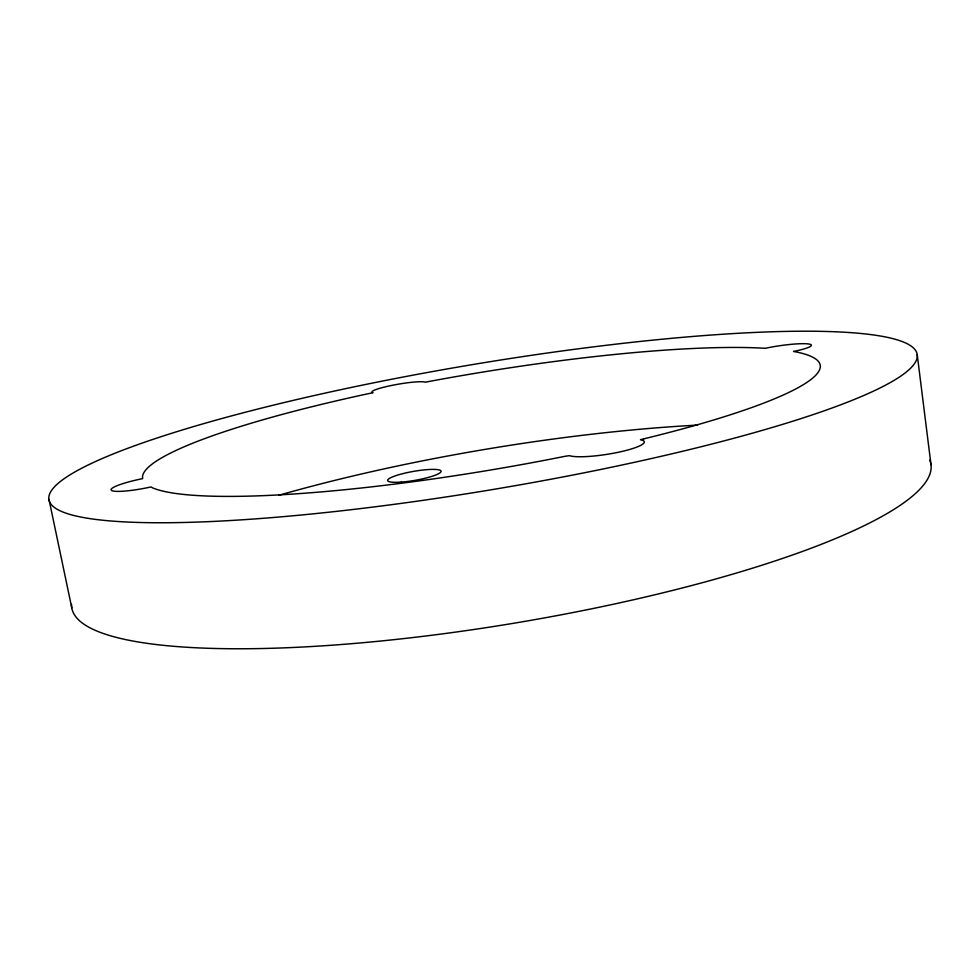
<?xml version="1.0" encoding="UTF-8"?>
<svg xmlns="http://www.w3.org/2000/svg" width="980" height="980" viewBox="0 0 980 980"><rect width="100%" height="100%" fill="white"/><g stroke="black" fill="none" stroke-linecap="round" stroke-linejoin="round"><path stroke-width="1.47" d="M49 499.445L71.773 607.857M917.219 354.613A440.106 63.271 -9.5 0 1 273.396 517.489A440.106 63.271 -9.5 0 1 258.696 408.819A440.106 63.271 -9.5 0 1 917.219 354.613L931 464.716M929.763 460.135A435.537 88.114 -9.5 0 1 517.22 622.668A435.537 88.114 -9.5 0 1 71.54 604.305M278.945 495.243A435.537 88.114 -9.5 0 1 697.564 425.1M643.787 438.856L640.516 439.677A39.102 6.615 -8.9 0 1 620.83 451.719A39.102 6.615 -8.9 0 1 569.466 455.676L565.252 456.251A343.527 48.951 -9.5 0 1 152.549 487.856L151.079 486.938A34.484 4.912 -11.1 0 1 111.34 490.233A34.484 4.912 -11.1 0 1 142.639 478.632L142.541 476.207A343.527 48.951 -9.5 0 1 363.409 394.744L373.037 392.698A27.354 3.246 -9.8 0 1 392.306 385.299A27.354 3.246 -9.8 0 1 425.283 382.2L435.181 380.338A343.527 48.951 -9.5 0 1 763.751 348.206L765.466 348.28A30.968 4.006 -8.2 0 1 807.594 343.858A30.968 4.006 -8.2 0 1 794.682 351.232L793.543 351.465L794.768 351.673A343.527 48.951 -9.5 0 1 643.787 438.856M401.2 482.099A27.122 4.545 -9.9 0 0 441.098 471.27A27.122 4.545 -9.9 0 0 400.808 474.173A27.122 4.545 -9.9 0 0 401.2 482.099"/></g></svg>
